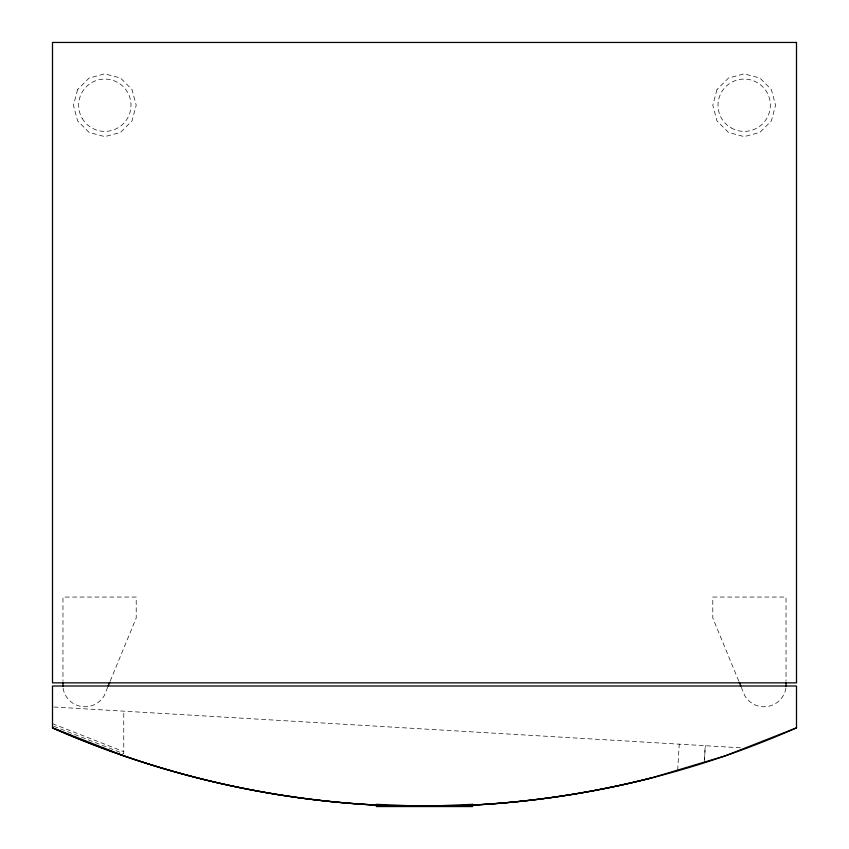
<?xml version="1.0" encoding="UTF-8"?>
<svg xmlns="http://www.w3.org/2000/svg" width="849" height="849" viewBox="0 0 849 849"><rect width="100%" height="100%" fill="white"/><g stroke="black" fill="none" stroke-linecap="round" stroke-linejoin="round"><path stroke-width="0.64" stroke-dasharray="4.25 3.18" d="M677.704 770.096L679.242 744.17M704.362 759.622L705.19 745.709M704.383 762.094L705.36 745.719M107.717 687.191L104.215 695.692A22.223 22.223 0 0 1 62.964 687.531M110.211 681.121L136.211 617.987L136.211 597.059L62.964 597.059L62.964 680.972M53.816 707.005L741.071 747.842M52.5 723.677L123.763 751.662M53.72 726.245L123.763 753.753L123.763 711.165M738.789 681.121L712.789 617.987L712.789 597.059L786.036 597.059L786.036 680.972M741.283 687.191L744.785 695.692A22.223 22.223 0 0 0 786.036 687.531M77.63 89.538L73.428 105.234L77.63 120.929L89.124 132.423L104.82 136.625L120.516 132.423L132.009 120.929L136.211 105.234L132.009 89.538L120.516 78.044L104.82 73.842L89.124 78.044L77.63 89.538M716.991 89.538L712.789 105.234L716.991 120.929L728.484 132.423L744.18 136.625L759.876 132.423L771.37 120.929L775.572 105.234L771.37 89.538L759.876 78.044L744.18 73.842L728.484 78.044L716.991 89.538M82.162 118.319A26.16 26.16 0 0 0 127.477 118.319A26.16 26.16 0 0 0 104.82 79.074A26.16 26.16 0 0 0 82.162 118.319M731.106 127.891A26.16 26.16 0 0 0 770.34 105.234A26.16 26.16 0 0 0 731.106 82.576A26.16 26.16 0 0 0 731.106 127.891"/><path stroke-width="1.27" d="M108.216 685.971L109.712 682.331M796.5 727.858A920.889 920.889 0 0 1 52.5 727.858A934.653 927.437 -86.6 0 0 376.977 805.107A934.823 927.596 -86.6 0 1 123.763 755.833L52.5 727.858L52.5 686.003L796.5 686.003L796.5 727.858L725.237 755.854L651.894 777.822A934.823 927.596 -86.6 0 1 472.023 805.107A934.653 927.437 -86.6 0 0 651.883 777.801M739.288 682.331L740.784 685.971M786.036 682.278L786.036 686.215M62.964 682.278L62.964 686.215M472.638 804.343L424.5 806.338L376.362 804.343L376.362 806.55L472.638 806.55L472.638 804.343M796.5 42.45L52.5 42.45L52.5 682.861L796.5 682.861L796.5 42.45M419.226 806.317A934.653 927.437 -86.6 0 0 429.774 806.317A934.823 927.596 -86.6 0 1 419.226 806.327"/></g></svg>
